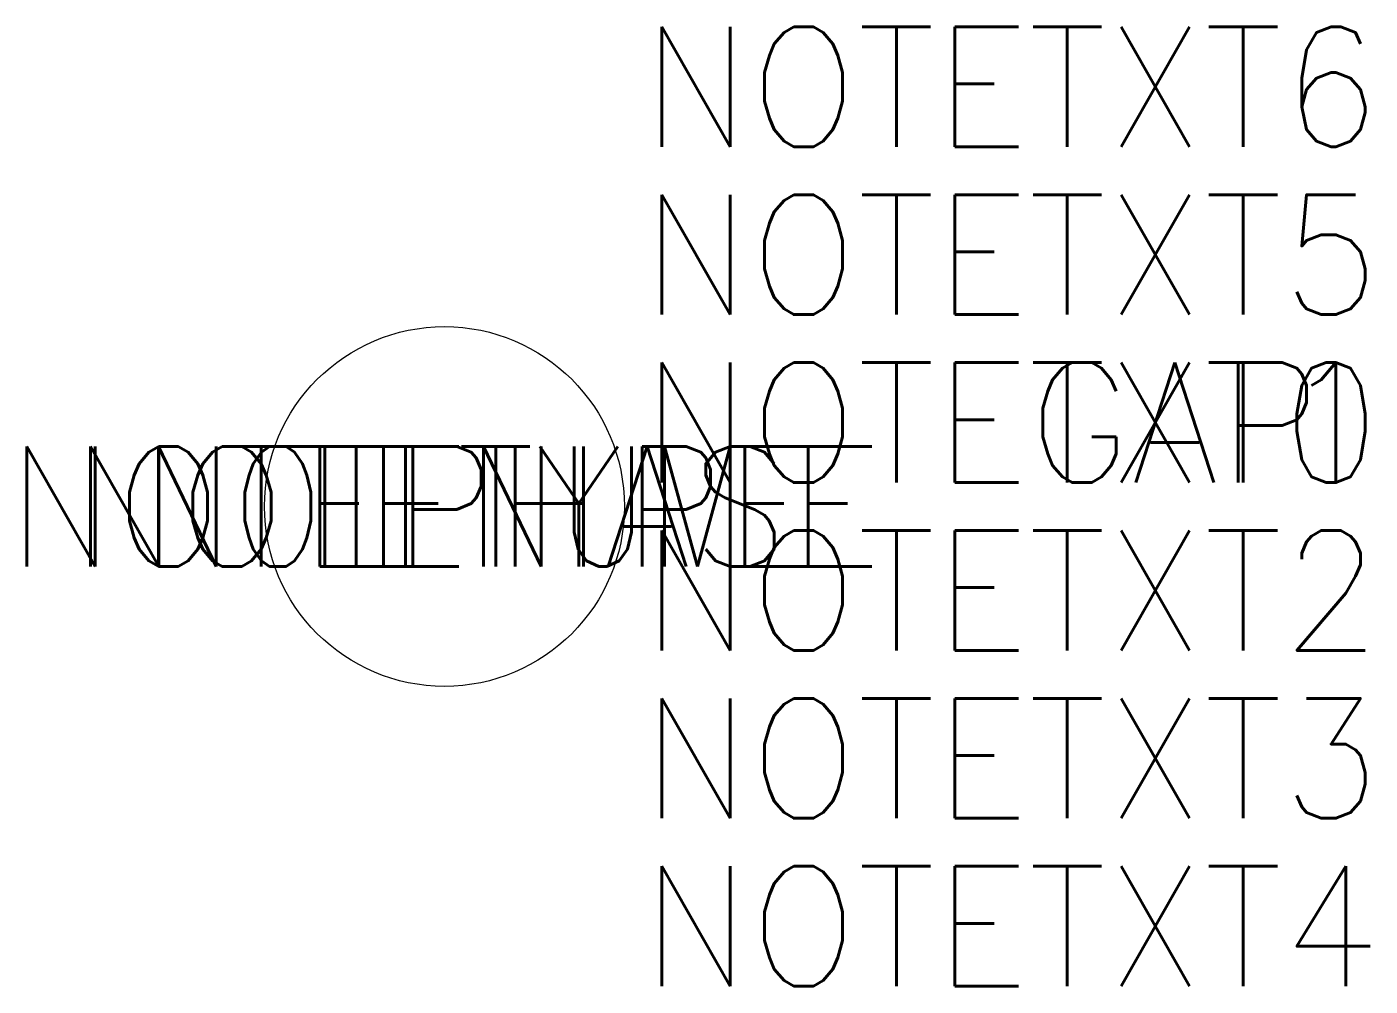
# Model space of a CAD drawing. Extents: x -3.5 to 7.7, y -4 to 4.
import ezdxf
from ezdxf.enums import TextEntityAlignment as Align

# ---------------------------------------------------------------- set-up
doc = ezdxf.new("R2010")
doc.units = 0
doc.header["$MEASUREMENT"] = 0
doc.layers.get('0').update_dxf_attribs({"linetype": 'CONTINUOUS'})
doc.styles.add('ROMANS', font='ROMANS', dxfattribs={"width": 0.95})

# ---------------------------------------------------------------- blocks, each defined once
blk = doc.blocks.new('cir')
blk.add_circle((0, 0), 1.5)

msp = doc.modelspace()

# ---------------------------------------------------------------- block references
at = {"linetype": 'Continuous'}
msp.add_blockref('cir', (0, 0), dxfattribs=at)
msp.add_blockref('cir', (0, 0), dxfattribs=at)
msp.add_blockref('cir', (0, 0), dxfattribs=at)
msp.add_blockref('cir', (0, 0), dxfattribs=at)

# ---------------------------------------------------------------- texts
at = {"style": 'ROMANS', "width": 0.95}
for tag, p, flags in [('NOTETXT6', (1.65, 3), 8), ('NOTETXT5', (1.65, 1.6), 8), ('NOTETXT0', (1.65, 0.2), 9)]:
    msp.add_attdef(tag, p, '', height=1, dxfattribs=dict(at, flags=flags))
for tag in ['NOTEGAP', 'NOTETXT1']:
    msp.add_attdef(tag, (1.65, 0.2), '', height=1, dxfattribs=at)
at = {"style": 'ROMANS', "width": 0.95, "flags": 9}
for tag, text in [('NOTEPHASE', '1'), ('NOTETYPE', 'CIR')]:
    msp.add_attdef(tag, text=text, height=1, dxfattribs=at).set_placement((0, 0), align=Align.MIDDLE)
at = {"style": 'ROMANS', "width": 0.8}
msp.add_attdef('NOTENUM', text='XX', height=1, dxfattribs=at).set_placement((0, 0), align=Align.MIDDLE)
at = {"style": 'ROMANS', "width": 0.95}
msp.add_attdef('NOTETXT2', text='', height=1, dxfattribs=at).set_placement((1.65, -0.2), align=Align.TOP_LEFT)
at = {"style": 'ROMANS', "width": 0.95, "flags": 8}
for tag, p in [('NOTETXT3', (1.65, -1.6)), ('NOTETXT4', (1.65, -3))]:
    msp.add_attdef(tag, text='', height=1, dxfattribs=at).set_placement(p, align=Align.TOP_LEFT)

doc.saveas('drawing.dxf')
